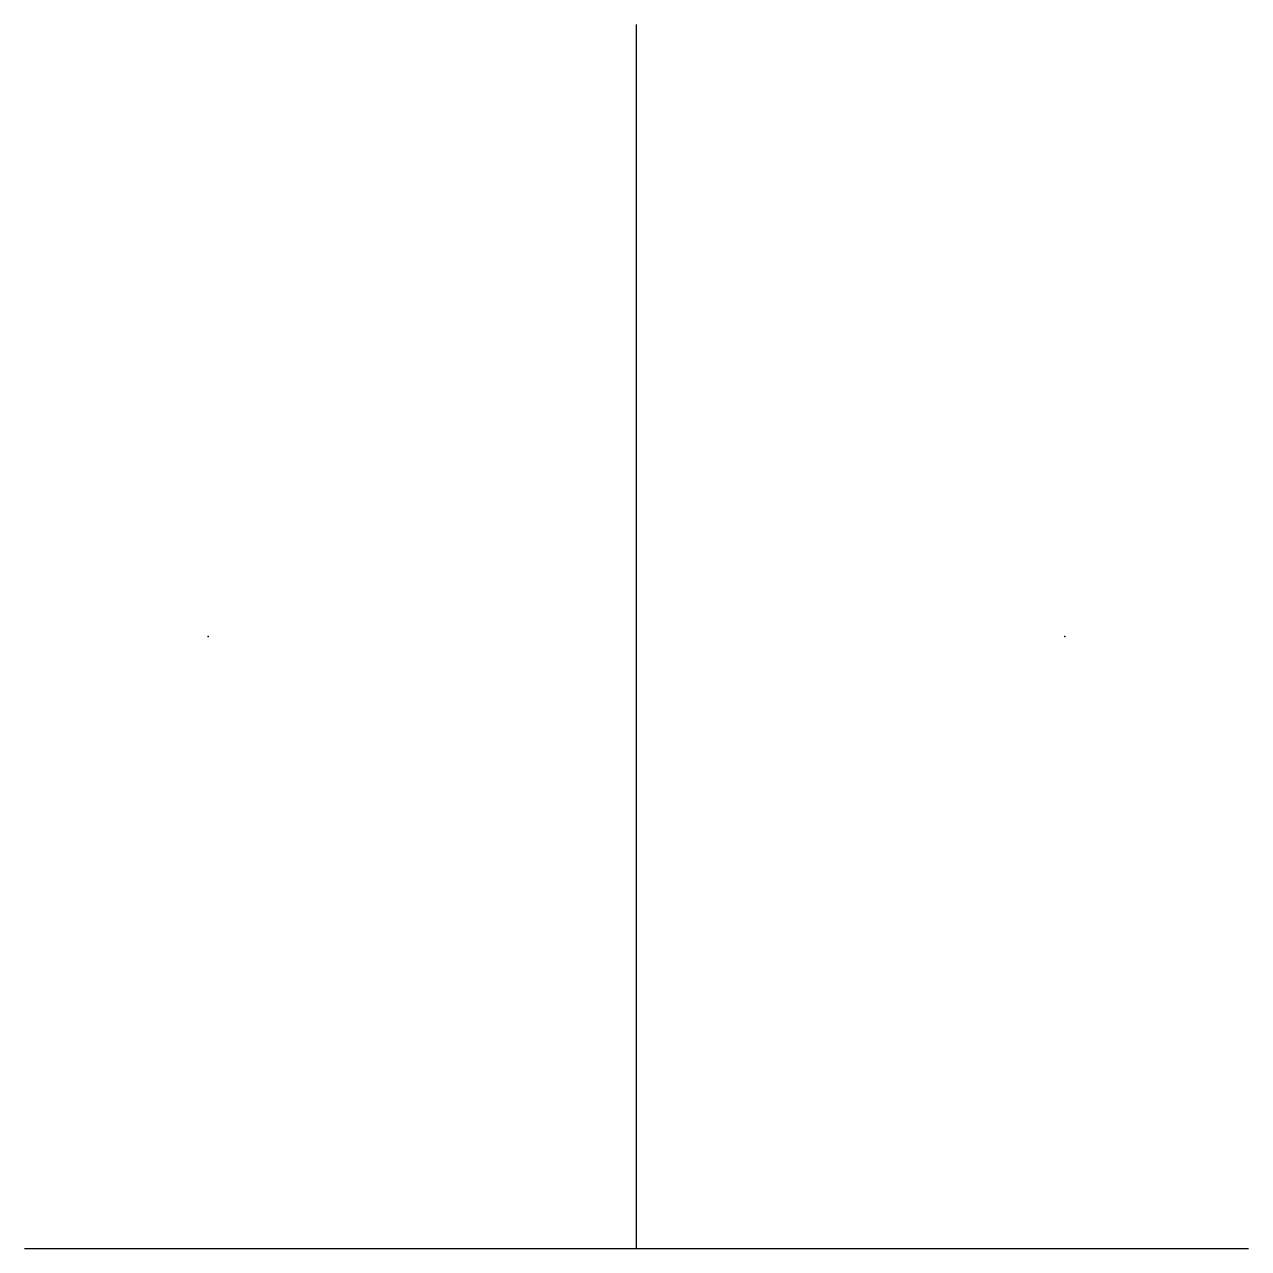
# Model space of a CAD drawing. Extents: x -1 to 1, y 0 to 2.
import ezdxf

# ---------------------------------------------------------------- set-up
doc = ezdxf.new("R2010")
doc.units = 0
doc.layers.get('0').update_dxf_attribs({"linetype": 'CONTINUOUS'})

msp = doc.modelspace()

# ---------------------------------------------------------------- linework, layer by layer
at = {"color": 0}
for p, q in [((0, 0), (0, 2)), ((-1, 0), (1, 0))]:
    msp.add_line(p, q, dxfattribs=at)
for p in [(-0.7, 1), (0.7, 1)]:
    msp.add_point(p, dxfattribs=at)

doc.saveas('drawing.dxf')
